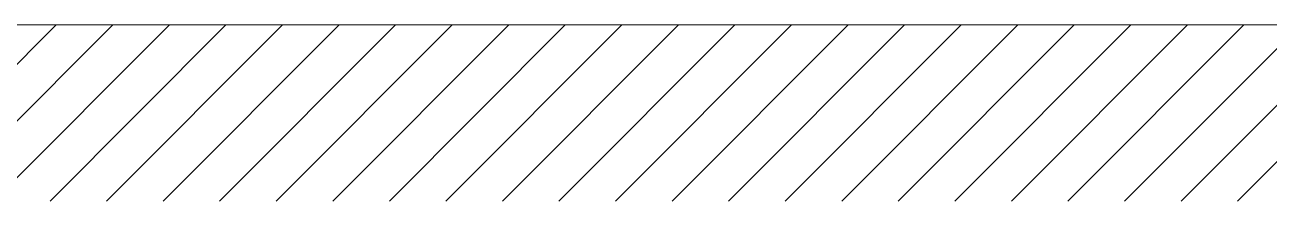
# Model space of a CAD drawing. Header units: inches. Extents: x 891 to 14187, y -1169 to 3232.
# Drawn here: x 12567.79 to 12606.69, y 2683.1 to 2688.6 of the extents above; entities that cross this region are included whole.
import ezdxf

# ---------------------------------------------------------------- set-up
doc = ezdxf.new("R2010")
doc.units = ezdxf.units.IN
doc.header["$MEASUREMENT"] = 0
doc.layers.add('A-HATCH-1HR', color=7, linetype='Continuous', lineweight=9)
doc.layers.add('A-WALL-INT NEW', color=7, linetype='Continuous', lineweight=9)

msp = doc.modelspace()

# ---------------------------------------------------------------- linework, layer by layer
at = {"layer": 'A-HATCH-1HR', "color": 8}
for p, q in [((12563.276, 2683.095), (12568.776, 2688.595)), ((12565.043, 2683.095), (12570.543, 2688.595)), ((12566.811, 2683.095), (12572.311, 2688.595)), ((12568.579, 2683.095), (12574.079, 2688.595)), ((12570.347, 2683.095), (12575.847, 2688.595)), ((12572.114, 2683.095), (12577.614, 2688.595)), ((12573.882, 2683.095), (12579.382, 2688.595)), ((12575.65, 2683.095), (12581.15, 2688.595)), ((12577.418, 2683.095), (12582.918, 2688.595)), ((12579.186, 2683.095), (12584.686, 2688.595)), ((12580.953, 2683.095), (12586.453, 2688.595)), ((12582.721, 2683.095), (12588.221, 2688.595)), ((12584.489, 2683.095), (12589.989, 2688.595)), ((12586.257, 2683.095), (12591.757, 2688.595)), ((12588.024, 2683.095), (12593.524, 2688.595)), ((12589.792, 2683.095), (12595.292, 2688.595)), ((12591.56, 2683.095), (12597.06, 2688.595)), ((12593.328, 2683.095), (12598.828, 2688.595)), ((12595.095, 2683.095), (12600.595, 2688.595)), ((12596.863, 2683.095), (12602.363, 2688.595)), ((12598.631, 2683.095), (12604.131, 2688.595)), ((12600.399, 2683.095), (12605.899, 2688.595)), ((12602.167, 2683.095), (12607.667, 2688.595)), ((12603.934, 2683.095), (12609.434, 2688.595)), ((12605.702, 2683.095), (12611.202, 2688.595))]:
    msp.add_line(p, q, dxfattribs=at)
at = {"layer": 'A-WALL-INT NEW', "color": 8}
for p, q in [((12644.845, 2688.595), (12328.494, 2688.595)), ((12396.845, 2688.595), (12644.845, 2688.595))]:
    msp.add_line(p, q, dxfattribs=at)

doc.saveas('drawing.dxf')
